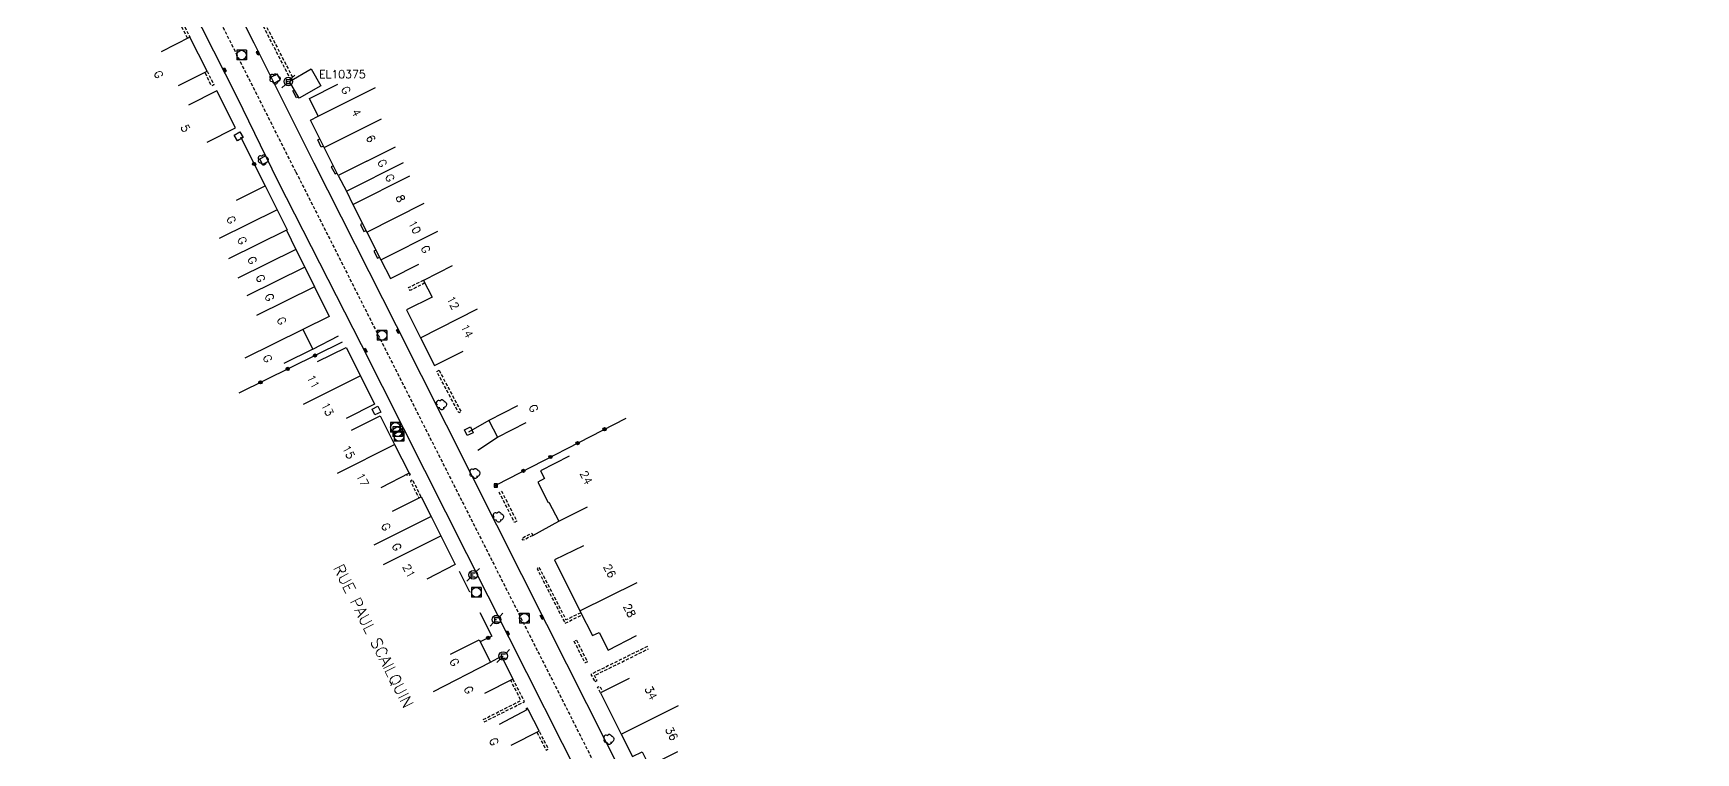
# Model space of a CAD drawing. Header units: millimetres. Extents: x 134000 to 135000, y 129000 to 130000.
# Drawn here: x 134223.7 to 134483.3, y 129694.7 to 129807.2 of the extents above; entities that cross this region are included whole.
import ezdxf
from ezdxf.enums import TextEntityAlignment as Align

# ---------------------------------------------------------------- set-up
doc = ezdxf.new("R2010")
doc.units = ezdxf.units.MM
doc.linetypes.add('DASHED', pattern=[0.75, 0.5, -0.25])
doc.layers.get('0').update_dxf_attribs({"linetype": 'CONTINUOUS'})
for name, color, linetype in [('W0001', 6, 'DASHED'), ('W0008', 7, 'CONTINUOUS'), ('W0100', 7, 'CONTINUOUS'), ('W0112', 1, 'DASHED'), ('W0300', 7, 'CONTINUOUS'), ('W0322', 7, 'CONTINUOUS'), ('W0330', 7, 'CONTINUOUS'), ('W0400', 7, 'CONTINUOUS'), ('W0420', 7, 'CONTINUOUS'), ('W0471', 7, 'CONTINUOUS'), ('W0984', 7, 'CONTINUOUS'), ('W0989', 7, 'CONTINUOUS'), ('W0991', 7, 'CONTINUOUS'), ('W1102', 7, 'CONTINUOUS')]:
    doc.layers.add(name, color=color, linetype=linetype)
doc.styles.get("Standard").update_dxf_attribs({"font": 'romans.shx', "width": 0.85})

# ---------------------------------------------------------------- blocks, each defined once
blk = doc.blocks.new('t322o')
at = {"color": 0, "linetype": 'Continuous'}
for radius in [0.25, 0.15]:
    blk.add_circle((0, 0), radius, dxfattribs=at)
blk = doc.blocks.new('t112o')
at = {"color": 0, "linetype": 'Continuous'}
for p, q in [((-0.5, 0.5), (0.5, 0.5)), ((-0.5, -0.5), (-0.5, 0.5)), ((0.5, 0.5), (0.5, -0.5)), ((0.5, -0.5), (-0.5, -0.5))]:
    blk.add_line(p, q, dxfattribs=at)
blk = doc.blocks.new('T400')
for p, q in [((-0.15, 0.3), (0.15, 0.3)), ((-0.15, -0.25), (-0.15, 0.3)), ((-0.15, 0.15), (0.15, 0.15)), ((-0.15, 0), (0.15, 0)), ((0.15, 0.3), (0.15, -0.25)), ((-0.15, -0.15), (0.15, -0.15)), ((-0.15, -0.25), (-0.15, -0.3)), ((-0.15, -0.3), (0.15, -0.3)), ((0.15, -0.3), (0.15, -0.25))]:
    blk.add_line(p, q)
blk = doc.blocks.new('T300')
for p, q in [((-0.8, 0.51), (-0.86, 0.34)), ((-0.86, 0.34), (-0.86, 0.17)), ((-0.86, 0.17), (-0.74, 0.06)), ((-0.69, 0.63), (-0.8, 0.51)), ((-0.8, -0.06), (-0.74, 0.06)), ((-0.74, 0.06), (-0.69, 0.11)), ((-0.57, 0.69), (-0.69, 0.63)), ((-0.46, 0.69), (-0.57, 0.69)), ((-0.29, 0.63), (-0.46, 0.69)), ((-0.29, 0.63), (-0.17, 0.74)), ((-0.23, 0.57), (-0.29, 0.63)), ((-0.17, 0.74), (-0.06, 0.8)), ((-0.06, 0.8), (0.06, 0.8)), ((0.06, 0.8), (0.23, 0.74)), ((0.23, 0.74), (0.34, 0.63)), ((0.34, 0.63), (0.4, 0.51)), ((0.46, 0.46), (0.34, 0.46)), ((0.4, 0.51), (0.4, 0.46)), ((0.57, 0.4), (0.46, 0.46)), ((0.57, 0.4), (0.69, 0.29)), ((0.69, 0.29), (0.74, 0.17)), ((0.74, 0.06), (0.69, -0.17)), ((0.74, 0.17), (0.74, 0.06)), ((-0.8, -0.17), (-0.8, -0.06)), ((-0.8, -0.23), (-0.8, -0.17)), ((-0.74, -0.34), (-0.8, -0.23)), ((-0.69, -0.4), (-0.74, -0.34)), ((-0.51, -0.46), (-0.69, -0.4)), ((-0.4, -0.46), (-0.51, -0.46)), ((-0.4, -0.46), (-0.34, -0.46)), ((-0.34, -0.46), (-0.34, -0.4)), ((-0.34, -0.51), (-0.34, -0.46)), ((-0.29, -0.63), (-0.34, -0.51)), ((-0.17, -0.74), (-0.29, -0.63)), ((-0.06, -0.8), (-0.17, -0.74)), ((0.06, -0.8), (-0.06, -0.8)), ((0.17, -0.74), (0.06, -0.8)), ((0.23, -0.69), (0.17, -0.74)), ((0.29, -0.46), (0.23, -0.46)), ((0.29, -0.63), (0.23, -0.69)), ((0.46, -0.4), (0.29, -0.46)), ((0.34, -0.51), (0.29, -0.63)), ((0.34, -0.51), (0.34, -0.46)), ((0.57, -0.34), (0.46, -0.4)), ((0.63, -0.29), (0.57, -0.34)), ((0.69, -0.17), (0.63, -0.29))]:
    blk.add_line(p, q)
blk = doc.blocks.new('t330o')
at = {"color": 0, "linetype": 'Continuous'}
for p, q in [((0.25, -0.25), (-0.25, 0.25)), ((-0.25, -0.25), (0.25, 0.25)), ((-0.25, 0.25), (-0.25, -0.25)), ((0.25, 0.25), (-0.25, 0.25)), ((0.25, -0.25), (0.25, 0.25)), ((-0.25, -0.25), (0.25, -0.25)), ((-0.25, -0.25), (-0.25, -0.25))]:
    blk.add_line(p, q, dxfattribs=at)
blk = doc.blocks.new('T471')
for p, q in [((-0.333334, 0.333334), (-0.333334, -0.333334)), ((-0.333334, 0.333334), (0.333334, 0.333334)), ((-0.333334, 0), (0, 0)), ((0.500001, 0.500001), (1.000002, 1.000002)), ((-0.500001, -0.500001), (-1.000002, -1.000002)), ((-0.333334, -0.333334), (0.333334, -0.333334))]:
    blk.add_line(p, q)
blk.add_ellipse((0, 0), major_axis=(0.471405, 0.471405), ratio=1, start_param=5.4977871438, end_param=11.780972451)
blk = doc.blocks.new('T420')
for p, q in [((0.75, 0.75), (-0.75, 0.75)), ((-0.75, 0.75), (-0.75, -0.75)), ((0.75, 0.75), (0.75, -0.75)), ((0.75, -0.75), (-0.75, -0.75))]:
    blk.add_line(p, q)
blk.add_ellipse((0, 0), major_axis=(-0.53, 0.53), ratio=1, start_param=3.926991, end_param=10.210176)

msp = doc.modelspace()

# ---------------------------------------------------------------- linework, layer by layer
at = {"layer": 'W0001', "flags": 128}
for points in [[(134264.67, 129785.49), (134232.2, 129850.1), (134227.98, 129854.61)], [(134264.67, 129785.49), (134371.1, 129574.39), (134376.34, 129564.01), (134378.93, 129556.42)]]:
    msp.add_lwpolyline(points, dxfattribs=at)
at = {"layer": 'W0008', "flags": 128}
for points in [[(134217.82, 129837.85), (134225.2, 129846.19, -0.05777), (134225.73, 129846.66, -0.040116), (134226.59, 129847.17, -0.087529), (134227.38, 129847.4, -0.069045), (134228.43, 129847.37, -0.048308), (134229.32, 129847.13, -0.064143), (134229.93, 129846.8, -0.037364), (134230.62, 129846.22, -0.083781), (134230.86, 129845.89), (134240.88, 129826.05), (134255.48, 129797.21), (134261.86, 129784.06)], [(134267.49, 129786.92), (134280.35, 129761.47), (134303.82, 129714.82), (134316.31, 129690.01), (134325.63, 129671.48), (134338.19, 129646.53), (134348.42, 129626.19), (134370.56, 129582.36), (134380.22, 129563.16, 0.087131), (134380.73, 129562.47, 0.056204), (134381.8, 129561.67, 0.051077), (134382.69, 129561.26, 0.055581), (134383.58, 129561.06, 0.036205), (134385.12, 129561.01, 0.047584), (134386.28, 129561.17), (134413.91, 129567.6), (134455.05, 129577.17), (134483.32, 129583.71)], [(134261.86, 129784.06), (134274.88, 129758.52), (134297.94, 129712.7), (134309.01, 129690.74), (134318.71, 129671.42), (134341.35, 129626.52), (134363.83, 129581.9), (134373.2, 129563.37, -0.052656), (134373.58, 129562.37, -0.041517), (134373.81, 129561.03, -0.133847), (134373.59, 129559.74, -0.120561), (134372.68, 129558.62, -0.036253), (134371.62, 129557.93, -0.071967), (134371.02, 129557.7), (134364.15, 129556.18), (134355.52, 129554.24)]]:
    msp.add_lwpolyline(points, format="xyb", dxfattribs=at)
for points in [[(134243.55, 129834.6), (134258.1, 129805.66), (134267.49, 129786.92)], [(134261.25, 129799.37), (134262.24, 129799.86), (134261.79, 129800.77), (134260.8, 129800.27)], [(134265.06, 129797.2), (134264.77, 129797.04), (134264.22, 129798.13), (134264.45, 129798.26)], [(134268.99, 129789.51), (134268.65, 129789.34), (134268.08, 129790.49), (134268.41, 129790.65)], [(134260.39, 129787.09), (134259.44, 129786.63), (134259.03, 129787.54), (134259.95, 129787.99)], [(134270.53, 129786.43), (134270.21, 129786.27), (134270.21, 129786.27), (134270.79, 129785.16), (134271.08, 129785.31)], [(134275.08, 129777.43), (134274.77, 129777.27), (134275.3, 129776.17), (134275.64, 129776.34)], [(134277.19, 129773.25), (134276.87, 129773.09), (134277.41, 129771.98), (134277.73, 129772.15)]]:
    msp.add_lwpolyline(points, dxfattribs=at)
at = {"layer": 'W0100', "flags": 128}
for points in [[(134246.35, 129798.99), (134250.81, 129801.25), (134248.12, 129806.54), (134243.66, 129804.27)], [(134275.75, 129787.16), (134271.28, 129784.93), (134269.09, 129789.3), (134266.94, 129793.59), (134266.94, 129793.59), (134268.15, 129794.2), (134266.78, 129796.95), (134271.25, 129799.18)], [(134250.81, 129790.12), (134255.27, 129792.37), (134252.35, 129798.15), (134247.89, 129795.9)], [(134255.4, 129781.05), (134259.86, 129783.3), (134261.75, 129779.56), (134263.31, 129776.42), (134263.2, 129776.37), (134264.68, 129773.38), (134266.06, 129770.61), (134267.59, 129767.51), (134269.87, 129762.88), (134269.87, 129762.88), (134265.77, 129760.85), (134267.3, 129757.76), (134262.81, 129755.55)], [(134271.29, 129784.92), (134272.58, 129782.45), (134273.57, 129780.41), (134275.76, 129776.09), (134277.94, 129771.75), (134279.43, 129768.81), (134283.88, 129771.08)], [(134289.09, 129770.79), (134284.63, 129768.52), (134285.95, 129765.93), (134281.93, 129763.92), (134284.14, 129759.56), (134286.31, 129755.24), (134290.78, 129757.48)], [(134268.06, 129755.83), (134272.54, 129758.06), (134274.76, 129753.62), (134276.98, 129749.2), (134272.51, 129746.96)], [(134299.27, 129748.91), (134294.83, 129746.61), (134296.18, 129744.01), (134300.62, 129746.31)], [(134273.38, 129745.12), (134277.85, 129747.36), (134280.1, 129742.88), (134282.38, 129738.38), (134277.92, 129736.12)], [(134307.35, 129741.05), (134302.9, 129738.77), (134303.53, 129737.55), (134302.46, 129737), (134304.09, 129733.83), (134304.21, 129733.89), (134305.75, 129730.88), (134310.2, 129733.16)], [(134279.76, 129732.46), (134284.22, 129734.71), (134285.79, 129731.62), (134287.29, 129728.61), (134289.58, 129724.12), (134285.12, 129721.85)], [(134309.58, 129727.06), (134305.09, 129724.85), (134309.08, 129716.77), (134311.02, 129713.02), (134312.02, 129713.51), (134313.44, 129710.75), (134317.88, 129713.04)], [(134288.85, 129710.12), (134293.31, 129712.37), (134295.08, 129708.88), (134296.78, 129709.79), (134298.58, 129706.22), (134294.12, 129703.96)], [(134316.71, 129706.31), (134312.25, 129704.06), (134315.5, 129697.61), (134317.27, 129694.1), (134317.27, 129694.1), (134318.76, 129694.85), (134319.86, 129692.67), (134324.32, 129694.92)], [(134296.49, 129699.19), (134300.93, 129701.49), (134302.68, 129698.1), (134298.24, 129695.81)]]:
    msp.add_lwpolyline(points, dxfattribs=at)
msp.add_lwpolyline([(134268.57, 129798.94), (134265.19, 129796.99), (134263.66, 129799.63), (134267.04, 129801.58)], close=True, dxfattribs=at)
at = {"layer": 'W0112', "flags": 128}
for points in [[(134247.76, 129806.36), (134238.39, 129825.25), (134237.23, 129827.45), (134237.58, 129827.64), (134238.75, 129825.43), (134248.12, 129806.54)], [(134263.94, 129799.79), (134251.84, 129823.34), (134251.84, 129823.34), (134252.2, 129823.52), (134264.3, 129799.97)], [(134250.81, 129801.25), (134251.86, 129799.09), (134251.5, 129798.92), (134250.45, 129801.08)], [(134284.83, 129768.13), (134282.51, 129766.95), (134282.28, 129767.4), (134284.6, 129768.58)], [(134282.38, 129738.38), (134282.51, 129738.12), (134282.15, 129737.94), (134282.02, 129738.2)], [(134284.22, 129734.71), (134282.93, 129737.32), (134282.57, 129737.14), (134283.86, 129734.53)], [(134309.17, 129716.59), (134306.89, 129715.47), (134302.69, 129723.66), (134302.34, 129723.48), (134306.72, 129714.94), (134309.34, 129716.24)], [(134319.58, 129711.31), (134310.75, 129706.95), (134311.38, 129705.78), (134311.73, 129705.97), (134311.3, 129706.77), (134319.76, 129710.95)], [(134293.93, 129699.89), (134299.84, 129702.88), (134298.23, 129706.03)], [(134294.11, 129699.54), (134300.38, 129702.7), (134298.58, 129706.22)], [(134312.25, 129704.06), (134311.8, 129704.94), (134312.15, 129705.12), (134312.6, 129704.25)], [(134300.93, 129701.49), (134300.83, 129701.66), (134300.49, 129701.46), (134300.58, 129701.31)], [(134302.33, 129697.92), (134303.76, 129695.12), (134304.12, 129695.3), (134302.68, 129698.1)]]:
    msp.add_lwpolyline(points, dxfattribs=at)
for points in [[(134287.03, 129754.49), (134290.47, 129748), (134290.12, 129747.81), (134286.68, 129754.3)], [(134299.18, 129730.87), (134298.82, 129730.69), (134296.45, 129735.4), (134296.81, 129735.58)], [(134301.69, 129728.66), (134300.15, 129727.9), (134299.98, 129728.25), (134301.51, 129729.01)], [(134308.49, 129712.32), (134310.2, 129708.91), (134309.85, 129708.73), (134308.13, 129712.14)]]:
    msp.add_lwpolyline(points, close=True, dxfattribs=at)
at = {"layer": 'W0322', "flags": 128}
for points in [[(134256.02, 129790.95), (134259.86, 129783.3)], [(134267.3, 129757.76), (134271.35, 129759.84)], [(134271.92, 129758.89), (134255.76, 129750.92)], [(134294.83, 129746.61), (134291.64, 129744.81)], [(134295.99, 129736.59), (134316.24, 129746.97)], [(134293.09, 129742), (134296.18, 129744.01)], [(134301.69, 129728.66), (134305.75, 129730.88)], [(134290.2, 129723.09), (134291.81, 129719.86)], [(134293.4, 129716.62), (134295.27, 129712.94), (134293.48, 129712.03)]]:
    msp.add_lwpolyline(points, dxfattribs=at)
at = {"layer": 'W1102', "flags": 128}
for points in [[(134268.15, 129794.2), (134277.09, 129798.67)], [(134269.09, 129789.3), (134278.04, 129793.77)], [(134275.75, 129787.16), (134280.23, 129789.41)], [(134272.58, 129782.45), (134281.51, 129786.94)], [(134273.57, 129780.41), (134282.5, 129784.89)], [(134275.76, 129776.09), (134284.7, 129780.58)], [(134261.75, 129779.56), (134252.68, 129775.08)], [(134263.2, 129776.37), (134254.14, 129771.9)], [(134277.94, 129771.75), (134286.87, 129776.23)], [(134264.68, 129773.38), (134255.62, 129768.9)], [(134266.06, 129770.61), (134256.99, 129766.13)], [(134267.59, 129767.51), (134258.53, 129763.03)], [(134284.14, 129759.56), (134293.05, 129764.1)], [(134265.77, 129760.85), (134256.71, 129756.38)], [(134274.76, 129753.62), (134265.82, 129749.14)], [(134271.17, 129738.38), (134280.1, 129742.88)], [(134285.79, 129731.62), (134276.85, 129727.13)], [(134278.36, 129724.1), (134287.29, 129728.61)], [(134309.02, 129716.9), (134317.98, 129721.32)], [(134286.19, 129704.29), (134295.08, 129708.88)], [(134315.5, 129697.61), (134324.43, 129702.11)]]:
    msp.add_lwpolyline(points, dxfattribs=at)

# ---------------------------------------------------------------- block references
at = {"layer": 'W0112'}
for p, rotation in [((134255.74, 129791.04), 119.6337429527431), ((134277.26, 129748.19), 115.7955618242804), ((134291.69, 129744.95), 295.3702351402817)]:
    msp.add_blockref('t112o', p, dxfattribs=dict(at, rotation=rotation))
at = {"layer": 'W0300'}
for p in [(134261.46, 129800), (134259.63, 129787.33), (134287.47, 129749.09), (134292.68, 129738.34), (134296.36, 129731.53), (134313.61, 129696.78)]:
    msp.add_blockref('T300', p, dxfattribs=at)
at = {"layer": 'W0322'}
for p, rotation in [((134258.15, 129786.71), 296.6525762733374), ((134267.66, 129756.79), 206.2312957970436), ((134263.4, 129754.69), 206.2312957970436), ((134259.14, 129752.59), 206.2312957970436), ((134312.89, 129745.26), 27.13529193067345), ((134304.44, 129740.93), 27.13529193067345), ((134308.67, 129743.09), 27.13529193067345), ((134300.21, 129738.76), 27.13529193067345), ((134294.72, 129712.65), 206.794575685465)]:
    msp.add_blockref('t322o', p, dxfattribs=dict(at, rotation=rotation))
at = {"layer": 'W0330'}
msp.add_blockref('t330o', (134295.9, 129736.46), dxfattribs=at)
at = {"layer": 'W0400'}
for p, rotation in [((134258.75, 129804.04), 206.2821827886994), ((134253.52, 129801.42), 27.20452237448475), ((134280.64, 129760.57), 206.7076196480437), ((134275.53, 129757.57), 206.7176838700044), ((134303.1, 129715.93), 26.51996460568336), ((134297.75, 129713.43), 27.36464001999897)]:
    msp.add_blockref('T400', p, dxfattribs=dict(at, rotation=rotation))
at = {"layer": 'W0420'}
for p in [(134256.19, 129803.74), (134278.13, 129759.95), (134280.23, 129745.57), (134280.56, 129744.87), (134280.79, 129744.14), (134292.85, 129719.78), (134300.37, 129715.72)]:
    msp.add_blockref('T420', p, dxfattribs=at)
at = {"layer": 'W0471'}
for p in [(134263.5, 129799.61), (134292.36, 129722.51), (134296.01, 129715.51), (134297.06, 129709.82)]:
    msp.add_blockref('T471', p, dxfattribs=at)

# ---------------------------------------------------------------- texts
at = {"layer": 'W0984'}
msp.add_text('EL10375', height=1.25, dxfattribs=at).set_placement((134271.94, 129800.75), align=Align.MIDDLE)
at = {"layer": 'W0989'}
msp.add_text('RUE PAUL SCAILQUIN', height=1.75, rotation=296.6814, dxfattribs=at).set_placement((134276.71, 129712.91), align=Align.MIDDLE)
at = {"layer": 'W0991'}
for s, rotation, p in [('G', 296.9585, (134243.23, 129800.72)), ('G', 296.9585, (134272.51, 129798.26)), ('4', 296.9585, (134274.13, 129794.75)), ('5', 296.9585, (134247.43, 129792.31)), ('6', 296.9585, (134276.38, 129790.69)), ('G', 296.2939, (134278.18, 129786.85)), ('G', 296.2939, (134279.36, 129784.55)), ('8', 296.2939, (134281.01, 129781.33)), ('G', 296.2939, (134254.59, 129777.99)), ('10', 296.2939, (134283.24, 129776.86)), ('G', 296.2939, (134256.28, 129774.76)), ('G', 296.2939, (134284.95, 129773.38)), ('G', 296.2939, (134257.86, 129771.67)), ('G', 296.2939, (134259.17, 129768.84)), ('G', 296.2939, (134260.55, 129765.88)), ('12', 296.2939, (134289.23, 129765.03)), ('G', 296.2939, (134262.46, 129762.2)), ('14', 296.2939, (134291.4, 129760.63)), ('G', 296.2939, (134260.26, 129756.32)), ('11', 296.2939, (134267.39, 129752.71)), ('13', 296.2939, (134269.63, 129748.4)), ('G', 296.2939, (134301.79, 129748.53)), ('15', 296.2939, (134272.92, 129741.7)), ('24', 296.6755, (134310.02, 129737.7)), ('17', 296.2939, (134275.09, 129737.36)), ('G', 296.6755, (134278.75, 129730.02)), ('G', 296.6755, (134280.43, 129726.86)), ('21', 296.6755, (134282.33, 129723.11)), ('26', 296.6755, (134313.7, 129723.11)), ('28', 296.6755, (134316.79, 129716.93)), ('G', 296.6755, (134289.44, 129708.85)), ('G', 296.6755, (134291.67, 129704.51)), ('34', 296.6755, (134320.15, 129704.05)), ('36', 296.6755, (134323.37, 129697.68)), ('G', 296.6755, (134295.62, 129696.43))]:
    msp.add_text(s, height=1.25, rotation=rotation, dxfattribs=at).set_placement(p, align=Align.MIDDLE)

doc.saveas('drawing.dxf')
